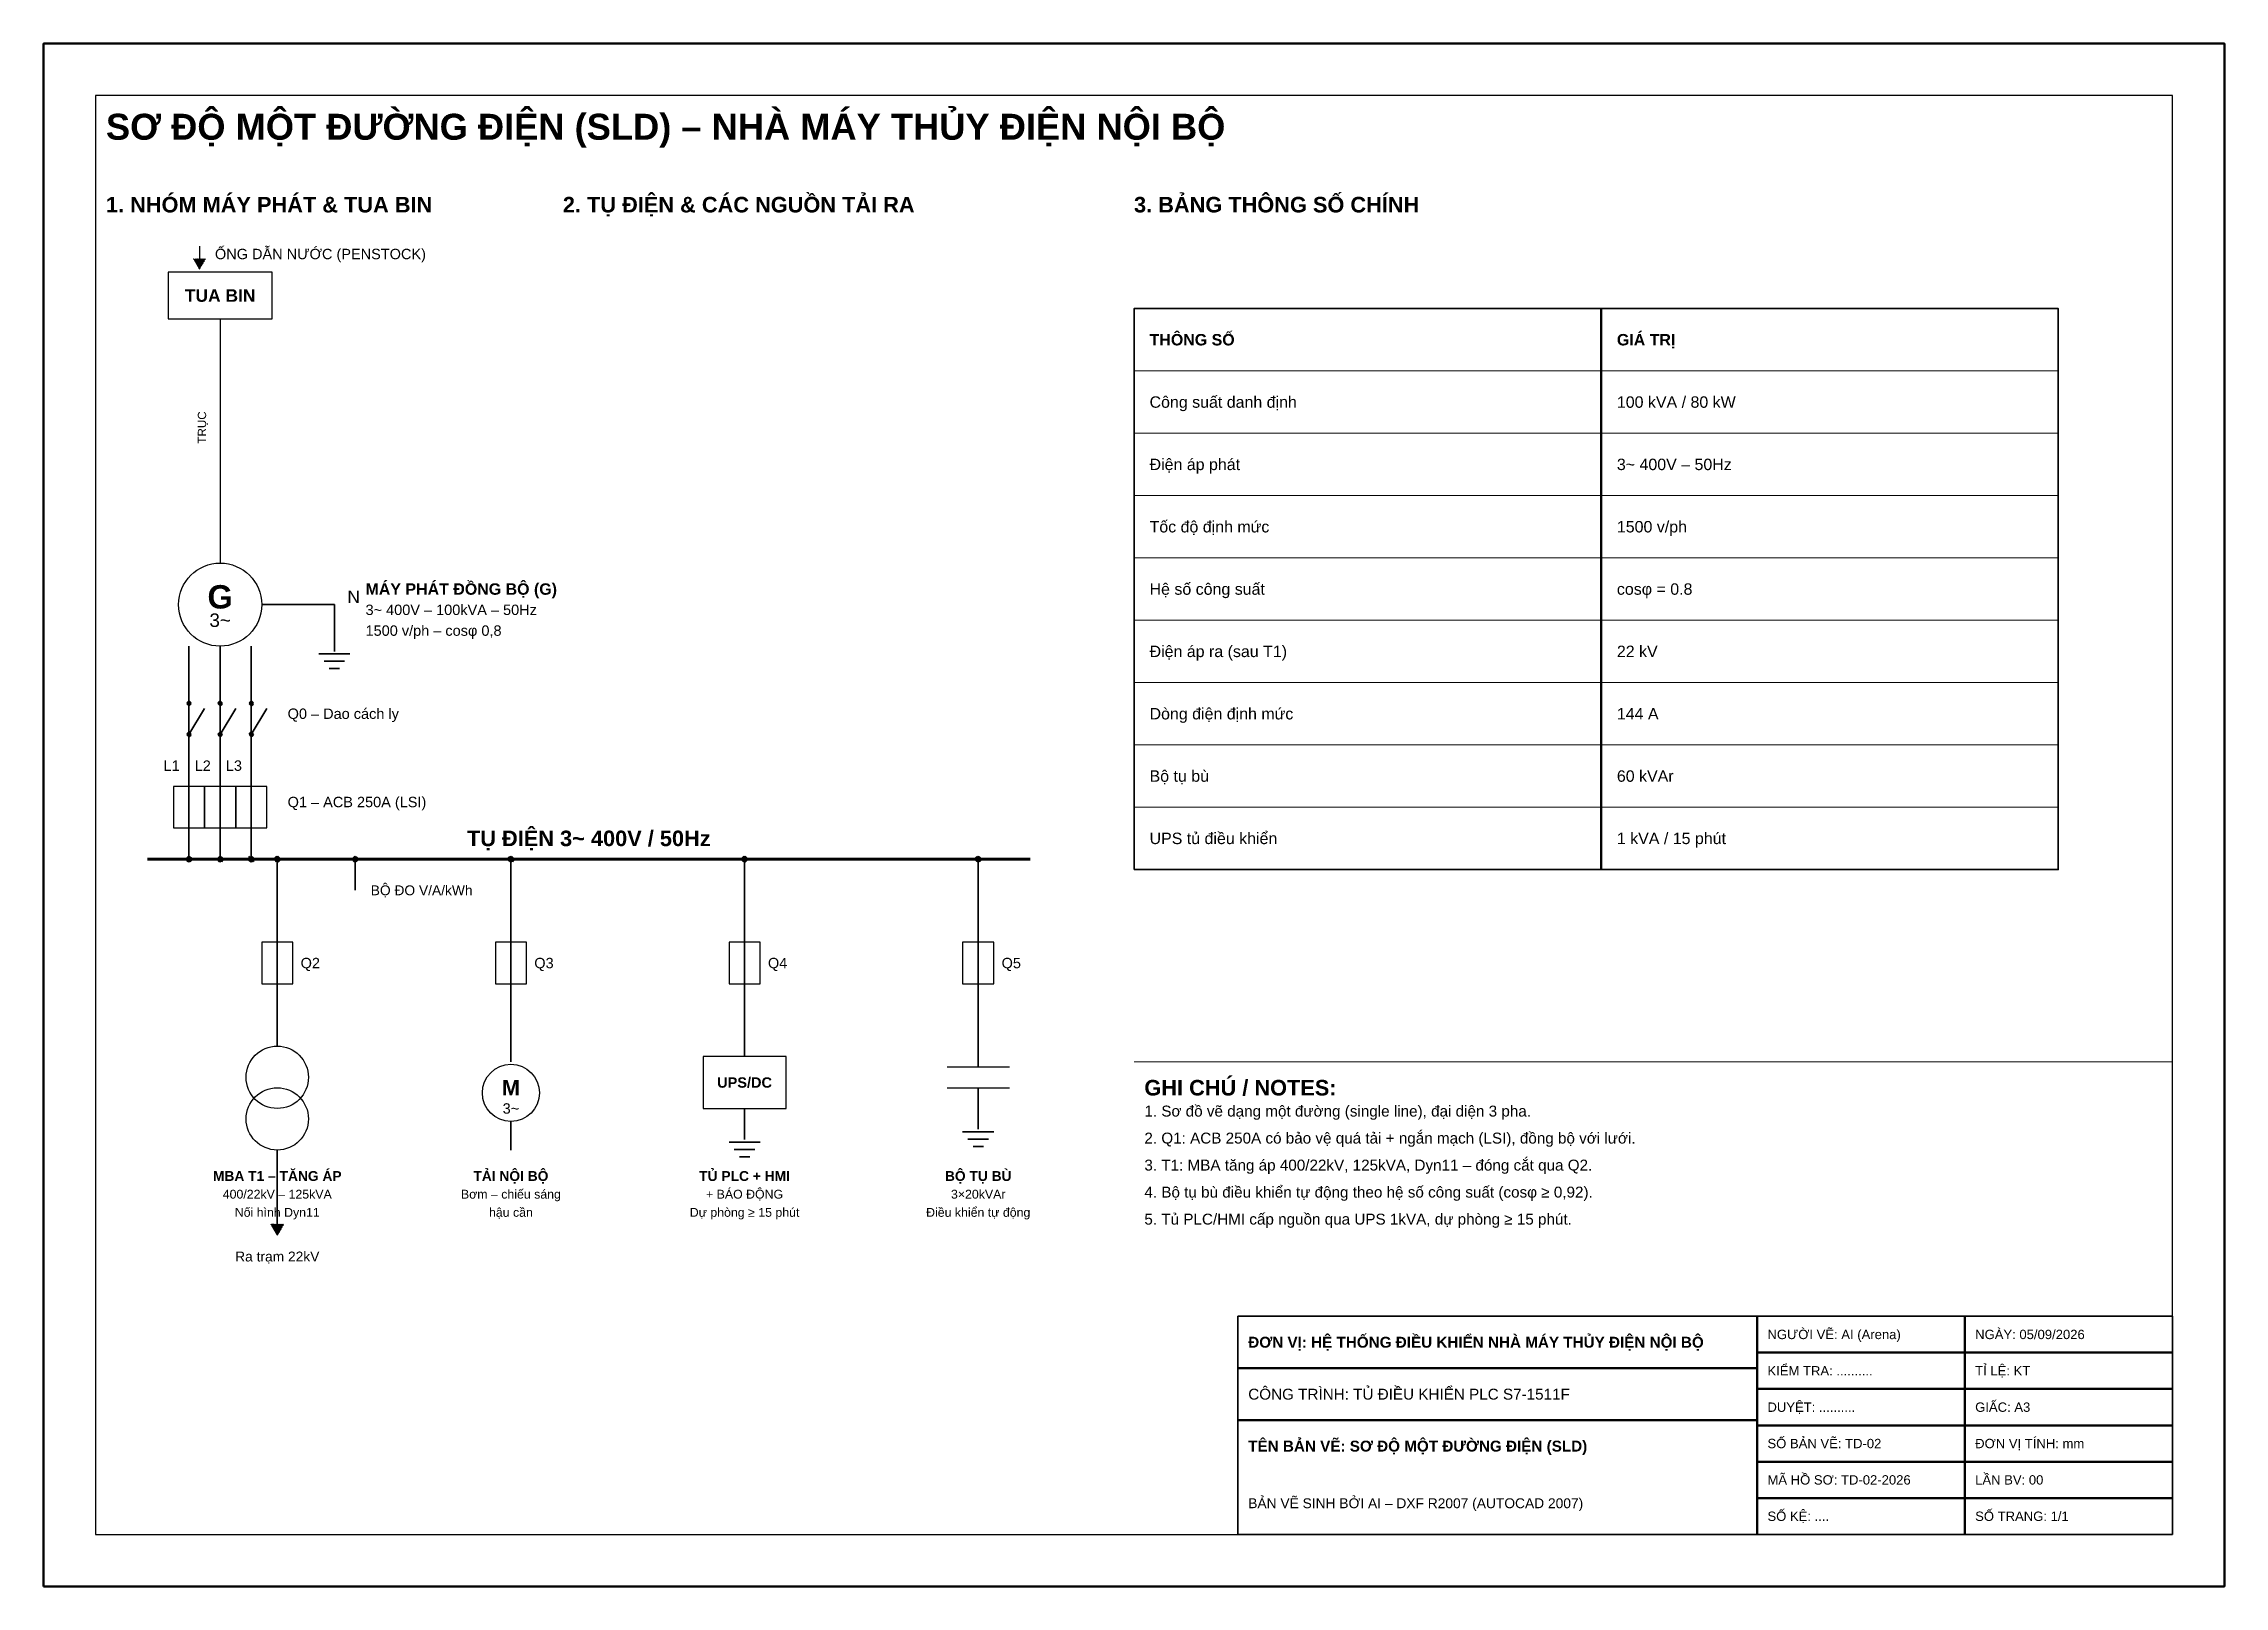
# Model space of a CAD drawing. Header units: millimetres. Extents: x 480 to 900, y 0 to 297.
import ezdxf
from ezdxf.enums import TextEntityAlignment as Align

# ---------------------------------------------------------------- set-up
doc = ezdxf.new("R2010")
doc.units = ezdxf.units.MM
for name, color, linetype, lineweight in [('DAY_CHINH', 7, 'Continuous', 35), ('GHI_CHU', 7, 'Continuous', 18), ('KHUNG', 7, 'Continuous', 50), ('THIET_BI', 3, 'Continuous', 25), ('TUCAP', 6, 'Continuous', 35)]:
    doc.layers.add(name, color=color, linetype=linetype, lineweight=lineweight)
doc.styles.add('VN', font='arial.ttf')
doc.styles.add('VNB', font='arialbd.ttf')

msp = doc.modelspace()

# ---------------------------------------------------------------- hatches: boundary and pattern name
at = {"layer": 'DAY_CHINH'}
h = msp.add_hatch(dxfattribs=at)
h.set_pattern_fill('SOLID')
h.paths.add_polyline_path([(508.45, 170), (508.39, 170.22), (508.23, 170.39), (508, 170.45), (507.77, 170.39), (507.61, 170.22), (507.55, 170), (507.61, 169.78), (507.77, 169.61), (508, 169.55), (508.23, 169.61), (508.39, 169.78)])
h = msp.add_hatch(dxfattribs=at)
h.set_pattern_fill('SOLID')
h.paths.add_polyline_path([(514.45, 170), (514.39, 170.22), (514.23, 170.39), (514, 170.45), (513.77, 170.39), (513.61, 170.22), (513.55, 170), (513.61, 169.78), (513.77, 169.61), (514, 169.55), (514.23, 169.61), (514.39, 169.78)])
h = msp.add_hatch(dxfattribs=at)
h.set_pattern_fill('SOLID')
h.paths.add_polyline_path([(520.45, 170), (520.39, 170.22), (520.23, 170.39), (520, 170.45), (519.77, 170.39), (519.61, 170.22), (519.55, 170), (519.61, 169.78), (519.77, 169.61), (520, 169.55), (520.23, 169.61), (520.39, 169.78)])
h = msp.add_hatch(dxfattribs=at)
h.set_pattern_fill('SOLID')
h.paths.add_polyline_path([(508.45, 164), (508.39, 164.22), (508.23, 164.39), (508, 164.45), (507.77, 164.39), (507.61, 164.22), (507.55, 164), (507.61, 163.78), (507.77, 163.61), (508, 163.55), (508.23, 163.61), (508.39, 163.78)])
h = msp.add_hatch(dxfattribs=at)
h.set_pattern_fill('SOLID')
h.paths.add_polyline_path([(514.45, 164), (514.39, 164.22), (514.23, 164.39), (514, 164.45), (513.77, 164.39), (513.61, 164.22), (513.55, 164), (513.61, 163.78), (513.77, 163.61), (514, 163.55), (514.23, 163.61), (514.39, 163.78)])
h = msp.add_hatch(dxfattribs=at)
h.set_pattern_fill('SOLID')
h.paths.add_polyline_path([(520.45, 164), (520.39, 164.22), (520.23, 164.39), (520, 164.45), (519.77, 164.39), (519.61, 164.22), (519.55, 164), (519.61, 163.78), (519.77, 163.61), (520, 163.55), (520.23, 163.61), (520.39, 163.78)])
h = msp.add_hatch(dxfattribs=at)
h.set_pattern_fill('SOLID')
h.paths.add_polyline_path([(508.6, 140), (508.52, 140.3), (508.3, 140.52), (508, 140.6), (507.7, 140.52), (507.48, 140.3), (507.4, 140), (507.48, 139.7), (507.7, 139.48), (508, 139.4), (508.3, 139.48), (508.52, 139.7)])
h = msp.add_hatch(dxfattribs=at)
h.set_pattern_fill('SOLID')
h.paths.add_polyline_path([(514.6, 140), (514.52, 140.3), (514.3, 140.52), (514, 140.6), (513.7, 140.52), (513.48, 140.3), (513.4, 140), (513.48, 139.7), (513.7, 139.48), (514, 139.4), (514.3, 139.48), (514.52, 139.7)])
h = msp.add_hatch(dxfattribs=at)
h.set_pattern_fill('SOLID')
h.paths.add_polyline_path([(520.6, 140), (520.52, 140.3), (520.3, 140.52), (520, 140.6), (519.7, 140.52), (519.48, 140.3), (519.4, 140), (519.48, 139.7), (519.7, 139.48), (520, 139.4), (520.3, 139.48), (520.52, 139.7)])
h = msp.add_hatch(dxfattribs=at)
h.set_pattern_fill('SOLID')
h.paths.add_polyline_path([(525.6, 140), (525.52, 140.3), (525.3, 140.52), (525, 140.6), (524.7, 140.52), (524.48, 140.3), (524.4, 140), (524.48, 139.7), (524.7, 139.48), (525, 139.4), (525.3, 139.48), (525.52, 139.7)])
h = msp.add_hatch(dxfattribs=at)
h.set_pattern_fill('SOLID')
h.paths.add_polyline_path([(540.6, 140), (540.52, 140.3), (540.3, 140.52), (540, 140.6), (539.7, 140.52), (539.48, 140.3), (539.4, 140), (539.48, 139.7), (539.7, 139.48), (540, 139.4), (540.3, 139.48), (540.52, 139.7)])
h = msp.add_hatch(dxfattribs=at)
h.set_pattern_fill('SOLID')
h.paths.add_polyline_path([(570.6, 140), (570.52, 140.3), (570.3, 140.52), (570, 140.6), (569.7, 140.52), (569.48, 140.3), (569.4, 140), (569.48, 139.7), (569.7, 139.48), (570, 139.4), (570.3, 139.48), (570.52, 139.7)])
h = msp.add_hatch(dxfattribs=at)
h.set_pattern_fill('SOLID')
h.paths.add_polyline_path([(615.6, 140), (615.52, 140.3), (615.3, 140.52), (615, 140.6), (614.7, 140.52), (614.48, 140.3), (614.4, 140), (614.48, 139.7), (614.7, 139.48), (615, 139.4), (615.3, 139.48), (615.52, 139.7)])
h = msp.add_hatch(dxfattribs=at)
h.set_pattern_fill('SOLID')
h.paths.add_polyline_path([(660.6, 140), (660.52, 140.3), (660.3, 140.52), (660, 140.6), (659.7, 140.52), (659.48, 140.3), (659.4, 140), (659.48, 139.7), (659.7, 139.48), (660, 139.4), (660.3, 139.48), (660.52, 139.7)])
h = msp.add_hatch(dxfattribs=at)
h.set_pattern_fill('SOLID')
h.paths.add_polyline_path([(525, 67.5), (526.3, 69.75), (523.7, 69.75)])
at = {"layer": 'THIET_BI'}
h = msp.add_hatch(dxfattribs=at)
h.set_pattern_fill('SOLID')
h.paths.add_polyline_path([(510, 253.5), (511.2, 255.58), (508.8, 255.58)])

# ---------------------------------------------------------------- linework, layer by layer
at = {"layer": 'DAY_CHINH'}
for p, q in [((522, 189), (536, 189)), ((536, 189), (536, 180)), ((508, 181), (508, 140)), ((514, 181), (514, 140)), ((520, 181), (520, 140)), ((533, 179.5), (539, 179.5)), ((534.02, 178.1), (537.98, 178.1)), ((535.01, 176.7), (536.99, 176.7)), ((508, 164), (511, 169)), ((514, 164), (517, 169)), ((520, 164), (523, 169)), ((525, 140), (525, 116)), ((540, 140), (540, 134)), ((570, 140), (570, 116)), ((615, 140), (615, 116)), ((660, 140), (660, 116)), ((525, 116), (525, 104)), ((570, 116), (570, 101)), ((615, 116), (615, 102)), ((660, 116), (660, 103)), ((660, 103), (660, 100)), ((660, 96), (660, 92)), ((570, 89.5), (570, 84)), ((615, 92), (615, 86)), ((660, 92), (660, 88)), ((525, 84), (525, 68)), ((612, 85.5), (618, 85.5)), ((613.02, 84.1), (616.98, 84.1)), ((657, 87.5), (663, 87.5)), ((658.02, 86.1), (661.98, 86.1)), ((659.01, 84.7), (660.99, 84.7)), ((614.01, 82.7), (615.99, 82.7))]:
    msp.add_line(p, q, dxfattribs=at)
at = {"layer": 'KHUNG'}
for p, q in [((780, 138), (780, 246)), ((810, 10), (810, 52)), ((850, 10), (850, 52)), ((710, 42), (810, 42)), ((810, 45), (890, 45)), ((810, 38), (890, 38)), ((710, 32), (810, 32)), ((810, 31), (890, 31)), ((810, 24), (890, 24)), ((810, 17), (890, 17))]:
    msp.add_line(p, q, dxfattribs=at)
at = {"layer": 'KHUNG', "color": 8, "lineweight": 18}
for p, q in [((690, 234), (868, 234)), ((690, 222), (868, 222)), ((690, 210), (868, 210)), ((690, 198), (868, 198)), ((690, 186), (868, 186)), ((690, 174), (868, 174)), ((690, 162), (868, 162)), ((690, 150), (868, 150)), ((690, 101), (890, 101))]:
    msp.add_line(p, q, dxfattribs=at)
at = {"layer": 'KHUNG', "lineweight": 50}
msp.add_lwpolyline([(480, 0), (900, 0), (900, 297), (480, 297)], close=True, dxfattribs=at)
at = {"layer": 'KHUNG', "lineweight": 25}
msp.add_lwpolyline([(490, 10), (890, 10), (890, 287), (490, 287)], close=True, dxfattribs=at)
at = {"layer": 'KHUNG', "lineweight": 35}
for points in [[(690, 138), (868, 138), (868, 246), (690, 246)], [(710, 10), (890, 10), (890, 52), (710, 52)]]:
    msp.add_lwpolyline(points, close=True, dxfattribs=at)
at = {"layer": 'THIET_BI'}
for p, q in [((510, 258), (510, 254)), ((514, 244), (514, 197)), ((654, 100), (666, 100)), ((654, 96), (666, 96))]:
    msp.add_line(p, q, dxfattribs=at)
for points in [[(504, 244), (524, 244), (524, 253), (504, 253)], [(505, 146), (511, 146), (511, 154), (505, 154)], [(511, 146), (517, 146), (517, 154), (511, 154)], [(517, 146), (523, 146), (523, 154), (517, 154)], [(522, 116), (528, 116), (528, 124), (522, 124)], [(567, 116), (573, 116), (573, 124), (567, 124)], [(612, 116), (618, 116), (618, 124), (612, 124)], [(657, 116), (663, 116), (663, 124), (657, 124)], [(607, 92), (623, 92), (623, 102), (607, 102)]]:
    msp.add_lwpolyline(points, close=True, dxfattribs=at)
for centre, radius in [((514, 189), 8), ((525, 98), 6), ((570, 95), 5.5), ((525, 90), 6)]:
    msp.add_circle(centre, radius, dxfattribs=at)
at = {"layer": 'TUCAP', "lineweight": 60}
msp.add_line((500, 140), (670, 140), dxfattribs=at)

# ---------------------------------------------------------------- texts
at = {"layer": 'GHI_CHU'}
for s, height, style, p in [('SƠ ĐỘ MỘT ĐƯỜNG ĐIỆN (SLD) – NHÀ MÁY THỦY ĐIỆN NỘI BỘ', 5, 'VNB', (492, 281)), ('1. NHÓM MÁY PHÁT & TUA BIN', 3, 'VNB', (492, 266)), ('2. TỤ ĐIỆN & CÁC NGUỒN TẢI RA', 3, 'VNB', (580, 266)), ('3. BẢNG THÔNG SỐ CHÍNH', 3, 'VNB', (690, 266)), ('THÔNG SỐ', 2.2, 'VNB', (693, 240)), ('GIÁ TRỊ', 2.2, 'VNB', (783, 240)), ('Công suất danh định', 2.2, 'VN', (693, 228)), ('100 kVA / 80 kW', 2.2, 'VN', (783, 228)), ('Điện áp phát', 2.2, 'VN', (693, 216)), ('3~ 400V – 50Hz', 2.2, 'VN', (783, 216)), ('Tốc độ định mức', 2.2, 'VN', (693, 204)), ('1500 v/ph', 2.2, 'VN', (783, 204)), ('MÁY PHÁT ĐỒNG BỘ (G)', 2.2, 'VNB', (542, 192)), ('Hệ số công suất', 2.2, 'VN', (693, 192)), ('N', 2.4, 'VN', (538.5, 190.5)), ('cosφ = 0.8', 2.2, 'VN', (783, 192)), ('Điện áp ra (sau T1)', 2.2, 'VN', (693, 180)), ('22 kV', 2.2, 'VN', (783, 180)), ('Dòng điện định mức', 2.2, 'VN', (693, 168)), ('144 A', 2.2, 'VN', (783, 168)), ('Bộ tụ bù', 2.2, 'VN', (693, 156)), ('60 kVAr', 2.2, 'VN', (783, 156)), ('UPS tủ điều khiển', 2.2, 'VN', (693, 144)), ('1 kVA / 15 phút', 2.2, 'VN', (783, 144)), ('Q2', 2, 'VN', (529.5, 120)), ('Q3', 2, 'VN', (574.5, 120)), ('Q4', 2, 'VN', (619.5, 120)), ('Q5', 2, 'VN', (664.5, 120)), ('GHI CHÚ / NOTES:', 3, 'VNB', (692, 96)), ('1. Sơ đồ vẽ dạng một đường (single line), đại diện 3 pha.', 2.1, 'VN', (692, 91.5)), ('2. Q1: ACB 250A có bảo vệ quá tải + ngắn mạch (LSI), đồng bộ với lưới.', 2.1, 'VN', (692, 86.3)), ('3. T1: MBA tăng áp 400/22kV, 125kVA, Dyn11 – đóng cắt qua Q2.', 2.1, 'VN', (692, 81.1)), ('4. Bộ tụ bù điều khiển tự động theo hệ số công suất (cosφ ≥ 0,92).', 2.1, 'VN', (692, 75.9)), ('5. Tủ PLC/HMI cấp nguồn qua UPS 1kVA, dự phòng ≥ 15 phút.', 2.1, 'VN', (692, 70.7)), ('ĐƠN VỊ: HỆ THỐNG ĐIỀU KHIỂN NHÀ MÁY THỦY ĐIỆN NỘI BỘ', 2.1, 'VNB', (712, 47)), ('NGƯỜI VẼ: AI (Arena)', 1.8, 'VN', (812, 48.5)), ('NGÀY: 05/09/2026', 1.8, 'VN', (852, 48.5)), ('KIỂM TRA: ..........', 1.8, 'VN', (812, 41.5)), ('TỈ LỆ: KT', 1.8, 'VN', (852, 41.5)), ('CÔNG TRÌNH: TỦ ĐIỀU KHIỂN PLC S7-1511F', 2.1, 'VN', (712, 37)), ('DUYỆT: ..........', 1.8, 'VN', (812, 34.5)), ('GIẤC: A3', 1.8, 'VN', (852, 34.5)), ('TÊN BẢN VẼ: SƠ ĐỘ MỘT ĐƯỜNG ĐIỆN (SLD)', 2.1, 'VNB', (712, 27)), ('SỐ BẢN VẼ: TD-02', 1.8, 'VN', (812, 27.5)), ('ĐƠN VỊ TÍNH: mm', 1.8, 'VN', (852, 27.5)), ('MÃ HỒ SƠ: TD-02-2026', 1.8, 'VN', (812, 20.5)), ('LẦN BV: 00', 1.8, 'VN', (852, 20.5)), ('SỐ KỆ: ....', 1.8, 'VN', (812, 13.5)), ('SỐ TRANG: 1/1', 1.8, 'VN', (852, 13.5))]:
    msp.add_text(s, height=height, dxfattribs=dict(at, style=style)).set_placement(p, align=Align.MIDDLE_LEFT)
at = {"layer": 'GHI_CHU', "color": 8, "style": 'VN'}
for s, height, p in [('ỐNG DẪN NƯỚC (PENSTOCK)', 2, (513, 256.5)), ('3~ 400V – 100kVA – 50Hz', 2, (542, 188)), ('1500 v/ph – cosφ 0,8', 2, (542, 184)), ('Q0 – Dao cách ly', 2, (527, 168)), ('Q1 – ACB 250A (LSI)', 2, (527, 151)), ('BỘ ĐO V/A/kWh', 1.9, (543, 134)), ('BẢN VẼ SINH BỞI AI – DXF R2007 (AUTOCAD 2007)', 1.9, (712, 16))]:
    msp.add_text(s, height=height, dxfattribs=at).set_placement(p, align=Align.MIDDLE_LEFT)
at = {"layer": 'GHI_CHU'}
for s, height, style, p in [('TUA BIN', 2.4, 'VNB', (514, 248.5)), ('G', 4.5, 'VNB', (514, 190.5)), ('3~', 2.6, 'VN', (514, 186)), ('TỤ ĐIỆN 3~ 400V / 50Hz', 3, 'VNB', (585, 144)), ('M', 3, 'VNB', (570, 96)), ('UPS/DC', 2, 'VNB', (615, 97)), ('3~', 2, 'VN', (570, 92)), ('MBA T1 – TĂNG ÁP', 1.9, 'VNB', (525, 79)), ('TẢI NỘI BỘ', 1.9, 'VNB', (570, 79)), ('TỦ PLC + HMI', 1.9, 'VNB', (615, 79)), ('BỘ TỤ BÙ', 1.9, 'VNB', (660, 79)), ('Ra trạm 22kV', 1.9, 'VN', (525, 63.5))]:
    msp.add_text(s, height=height, dxfattribs=dict(at, style=style)).set_placement(p, align=Align.MIDDLE_CENTER)
at = {"layer": 'GHI_CHU', "color": 8, "style": 'VN'}
msp.add_text('TRỤC', height=1.6, rotation=90, dxfattribs=at).set_placement((510.5, 220), align=Align.MIDDLE_LEFT)
at = {"layer": 'GHI_CHU', "style": 'VN'}
for s, p in [('L1', (506.2, 158)), ('L2', (512.2, 158)), ('L3', (518.2, 158))]:
    msp.add_text(s, height=2, dxfattribs=at).set_placement(p, align=Align.MIDDLE_RIGHT)
at = {"layer": 'GHI_CHU', "color": 8, "style": 'VN'}
for s, p in [('400/22kV – 125kVA', (525, 75.5)), ('Bơm – chiếu sáng', (570, 75.5)), ('+ BÁO ĐỘNG', (615, 75.5)), ('3×20kVAr', (660, 75.5)), ('Nối hình Dyn11', (525, 72)), ('hậu cần', (570, 72)), ('Dự phòng ≥ 15 phút', (615, 72)), ('Điều khiển tự động', (660, 72))]:
    msp.add_text(s, height=1.7, dxfattribs=at).set_placement(p, align=Align.MIDDLE_CENTER)

doc.saveas('drawing.dxf')
